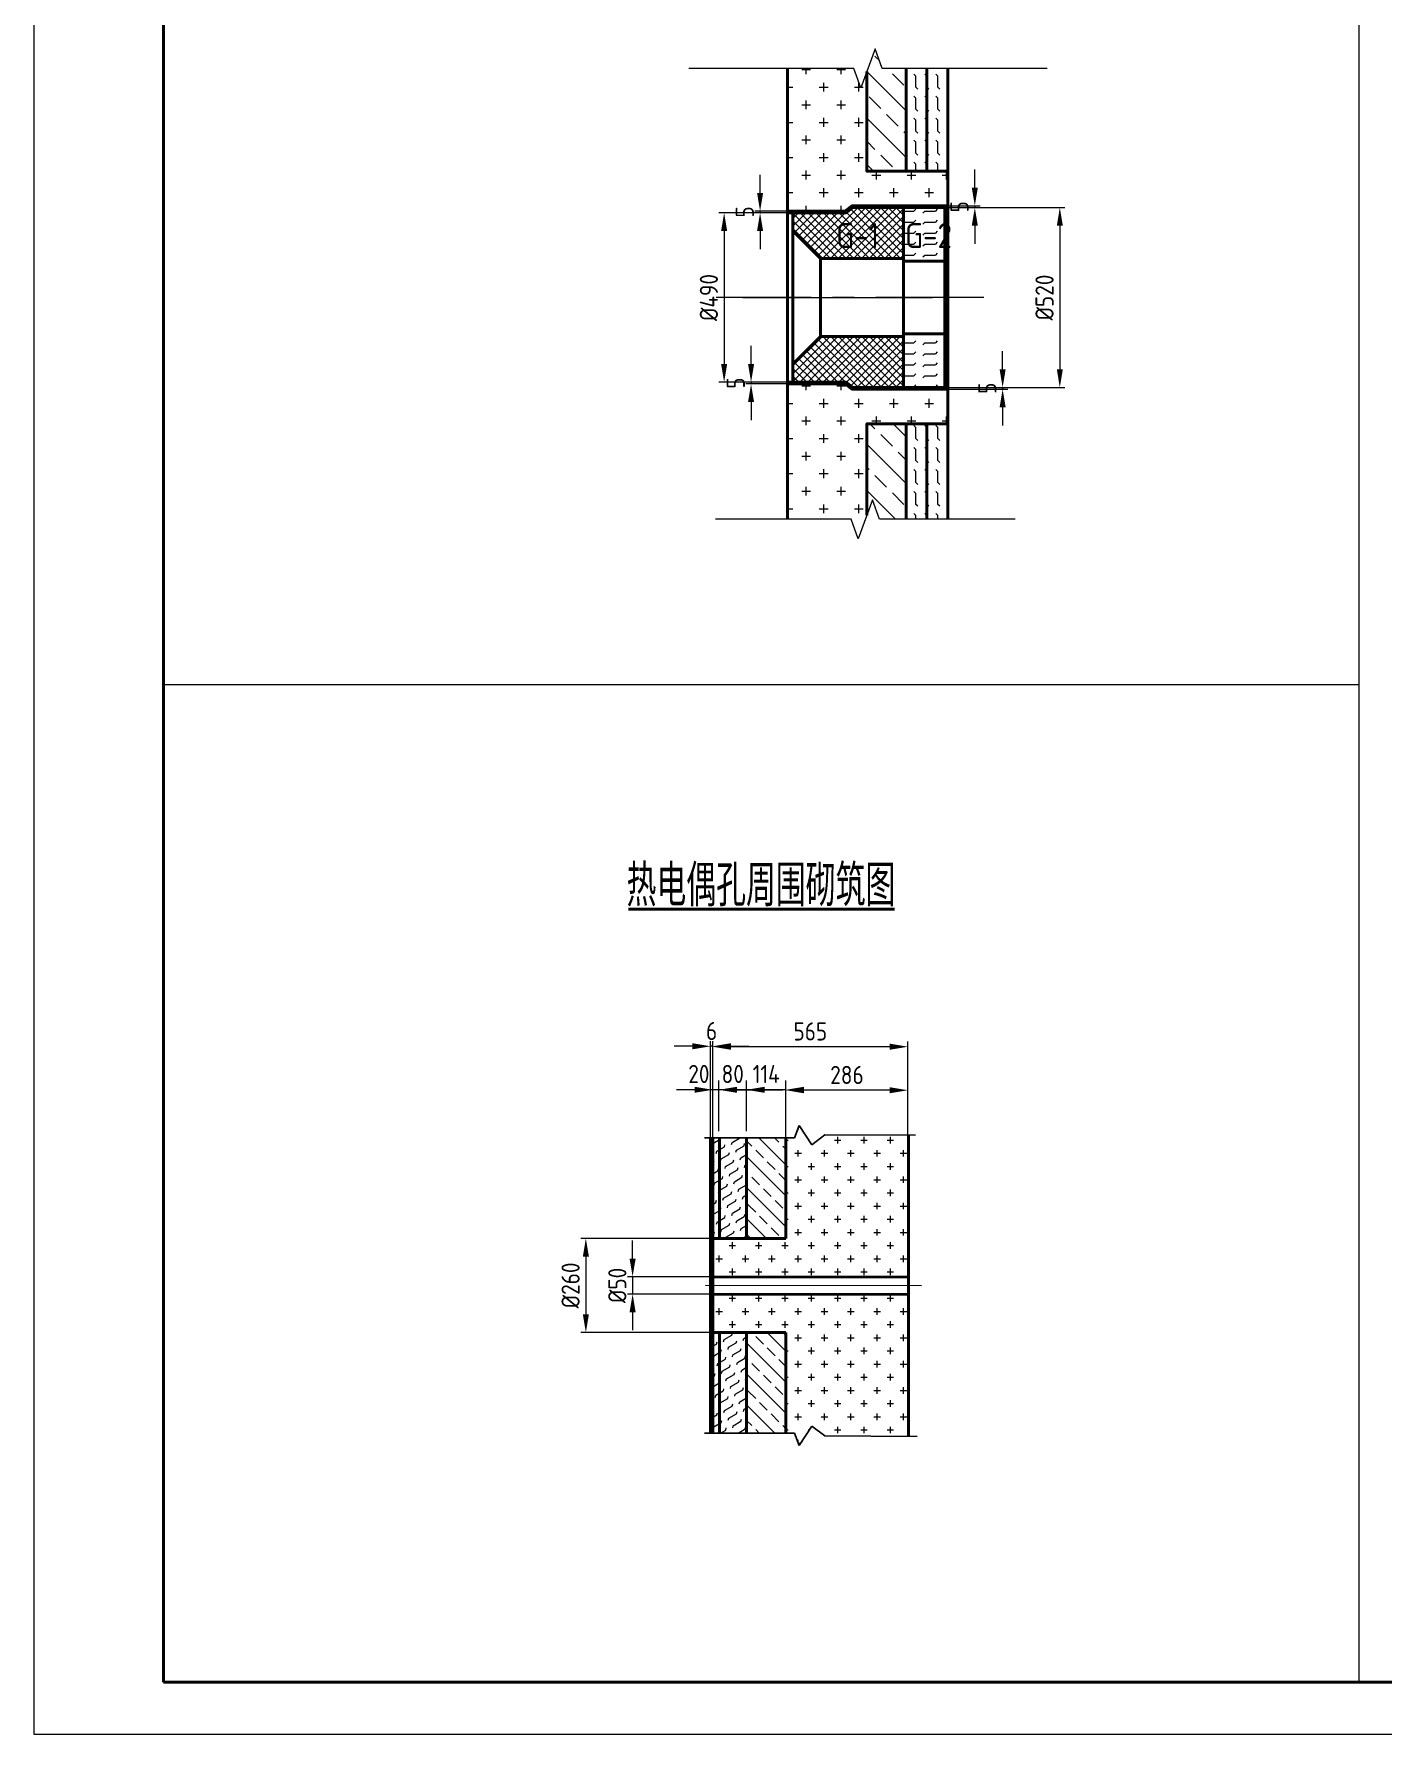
# Model space of a CAD drawing. Header units: millimetres. Extents: x 52110 to 400893, y -153728 to 31997.
# Drawn here: x 319177 to 323078, y -44600 to -39683 of the extents above; entities that cross this region are included whole.
import ezdxf
from ezdxf.enums import TextEntityAlignment as Align

# ---------------------------------------------------------------- set-up
doc = ezdxf.new("R2010")
doc.units = ezdxf.units.MM
doc.header["$LTSCALE"] = 500
doc.linetypes.add('CENTER', pattern=[2, 1.25, -0.25, 0.25, -0.25])
for name, color, linetype, lineweight in [('3中心线层', 1, 'CENTER', 18), ('BIAOZHU', 3, 'Continuous', 25), ('POU', 4, 'Continuous', 20), ('SHI', 7, 'Continuous', 40), ('WEN', 3, 'Continuous', 20), ('XI', 2, 'Continuous', 20), ('ZHONG', 1, 'CENTER', 20)]:
    doc.layers.add(name, color=color, linetype=linetype, lineweight=lineweight)
doc.layers.add('X1', color=4, linetype='Continuous')
doc.styles.add('GB', font='gbenor.shx', dxfattribs={"bigfont": 'gbcbig.shx'})
doc.dimstyles.new('ISO-25$0', dxfattribs={"dimscale": 40, "dimtxt": 3.5, "dimasz": 3.5, "dimexe": 1, "dimexo": 0.2, "dimgap": 1.2, "dimtad": 1, "dimtoh": 1, "dimdec": 1, "dimzin": 9, "dimdsep": 46, "dimtxsty": 'GB', "dimcen": 0, "dimclrd": 3, "dimclre": 3, "dimclrt": 256, "dimadec": 0, "dimazin": 2, "dimtfac": 1, "dimtdec": 1, "dimtix": 1, "dimtmove": 0, "dimatfit": 3, "dimldrblk": 'DOTSMALL', "dimfxl": 0, "dimlwd": -1, "dimlwe": 20, "dimarcsym": 0})
pattern_1 = [(90, (110782.056, -53807.25), (-31.75, 2e-15), [31.75, -31.75]), (135, (110782.056, -53775.501), (-31.7500137, 4e-15), [7.9375, -29.0263, 7.9375, -44.9013])]

# ---------------------------------------------------------------- blocks, each defined once
blk = doc.blocks.new('*D585')
at = {"layer": 'Defpoints', "color": 0}
for p in [(321353.2, -42738.2), (321353.2, -42875.5), (321706.1, -42876.8)]:
    blk.add_point(p, dxfattribs=at)
at = {"layer": 'WEN', "color": 3, "linetype": 'ByBlock', "lineweight": 20}
for p, q in [((321353.2, -42872.5), (321353.2, -42723.2)), ((321706.1, -42873.8), (321706.1, -42723.2))]:
    blk.add_line(p, q, dxfattribs=at)
at = {"layer": 'WEN', "color": 3, "linetype": 'ByBlock'}
blk.add_line((321653.6, -42738.2), (321405.7, -42738.2), dxfattribs=at)
at = {"layer": 'WEN', "color": 3}
for points in [[(321405.7, -42729.5), (321405.7, -42747), (321353.2, -42738.2)], [(321653.6, -42729.5), (321653.6, -42747), (321706.1, -42738.2)]]:
    blk.add_solid(points, dxfattribs=at)
at = {"layer": 'WEN', "insert": (321529.7, -42694), "char_height": 52.5, "attachment_point": 5, "style": 'GB'}
blk.add_mtext('286', dxfattribs=at)
blk = doc.blocks.new('_DotSmall')
at = {"color": 0, "linetype": 'ByBlock', "const_width": 0.5}
blk.add_lwpolyline([(-0.0625, 0, 1), (0.0625, 0, 1)], format="xyb", close=True, dxfattribs=at)
blk = doc.blocks.new('*D586')
at = {"layer": 'Defpoints', "color": 0}
for p in [(321141.2, -42612.4), (321141.2, -42875.5), (321706.1, -42876.8)]:
    blk.add_point(p, dxfattribs=at)
at = {"layer": 'WEN', "color": 3, "linetype": 'ByBlock', "lineweight": 20}
for p, q in [((321141.2, -42872.5), (321141.2, -42597.4)), ((321706.1, -42873.8), (321706.1, -42597.4))]:
    blk.add_line(p, q, dxfattribs=at)
at = {"layer": 'WEN', "color": 3, "linetype": 'ByBlock'}
blk.add_line((321653.6, -42612.4), (321193.7, -42612.4), dxfattribs=at)
at = {"layer": 'WEN', "color": 3}
for points in [[(321193.7, -42603.6), (321193.7, -42621.1), (321141.2, -42612.4)], [(321653.6, -42603.6), (321653.6, -42621.1), (321706.1, -42612.4)]]:
    blk.add_solid(points, dxfattribs=at)
at = {"layer": 'WEN', "insert": (321423.7, -42568.1), "char_height": 52.5, "attachment_point": 5, "style": 'GB'}
blk.add_mtext('565', dxfattribs=at)
blk = doc.blocks.new('*D587')
at = {"layer": 'Defpoints', "color": 0}
for p in [(321135.2, -42611.1), (321135.2, -42875.5), (321141.2, -42875.5)]:
    blk.add_point(p, dxfattribs=at)
at = {"layer": 'WEN', "color": 3, "linetype": 'ByBlock'}
for p, q in [((321082.7, -42611.1), (321030.2, -42611.1)), ((321141.2, -42611.1), (321135.2, -42611.1)), ((321193.7, -42611.1), (321246.2, -42611.1))]:
    blk.add_line(p, q, dxfattribs=at)
at = {"layer": 'WEN', "color": 3, "linetype": 'ByBlock', "lineweight": 20}
for p, q in [((321135.2, -42872.5), (321135.2, -42596.1)), ((321141.2, -42872.5), (321141.2, -42596.1))]:
    blk.add_line(p, q, dxfattribs=at)
at = {"layer": 'WEN', "color": 3}
for points in [[(321082.7, -42602.3), (321082.7, -42619.8), (321135.2, -42611.1)], [(321193.7, -42602.3), (321193.7, -42619.8), (321141.2, -42611.1)]]:
    blk.add_solid(points, dxfattribs=at)
at = {"layer": 'WEN', "insert": (321138.2, -42566.8), "char_height": 52.5, "attachment_point": 5, "style": 'GB'}
blk.add_mtext('6', dxfattribs=at)
blk = doc.blocks.new('*D588')
at = {"layer": 'Defpoints', "color": 0}
for p in [(321135.2, -43277.6), (320909.5, -43327.6), (321135.2, -43327.6)]:
    blk.add_point(p, dxfattribs=at)
at = {"layer": 'WEN', "color": 3, "linetype": 'ByBlock'}
for p, q in [((320909.5, -43225.1), (320909.5, -43172.6)), ((320909.5, -43277.6), (320909.5, -43327.6)), ((320909.5, -43380.1), (320909.5, -43432.6))]:
    blk.add_line(p, q, dxfattribs=at)
at = {"layer": 'WEN', "color": 3, "linetype": 'ByBlock', "lineweight": 20}
for p, q in [((321132.2, -43277.6), (320894.5, -43277.6)), ((321132.2, -43327.6), (320894.5, -43327.6))]:
    blk.add_line(p, q, dxfattribs=at)
at = {"layer": 'WEN', "color": 3}
for points in [[(320900.8, -43225.1), (320918.3, -43225.1), (320909.5, -43277.6)], [(320900.8, -43380.1), (320918.3, -43380.1), (320909.5, -43327.6)]]:
    blk.add_solid(points, dxfattribs=at)
at = {"layer": 'WEN', "insert": (320865.3, -43302.6), "char_height": 52.5, "attachment_point": 5, "rotation": 90, "style": 'GB'}
blk.add_mtext('%%C50', dxfattribs=at)
blk = doc.blocks.new('*D589')
at = {"layer": 'Defpoints', "color": 0}
for p in [(321141.2, -43166.6), (320774.2, -43438.6), (321141.2, -43438.6)]:
    blk.add_point(p, dxfattribs=at)
at = {"layer": 'WEN', "color": 3, "linetype": 'ByBlock', "lineweight": 20}
for p, q in [((321138.2, -43166.6), (320759.2, -43166.6)), ((321138.2, -43438.6), (320759.2, -43438.6))]:
    blk.add_line(p, q, dxfattribs=at)
at = {"layer": 'WEN', "color": 3, "linetype": 'ByBlock'}
blk.add_line((320774.2, -43219.1), (320774.2, -43386.1), dxfattribs=at)
at = {"layer": 'WEN', "color": 3}
for points in [[(320765.5, -43219.1), (320783, -43219.1), (320774.2, -43166.6)], [(320765.5, -43386.1), (320783, -43386.1), (320774.2, -43438.6)]]:
    blk.add_solid(points, dxfattribs=at)
at = {"layer": 'WEN', "insert": (320730, -43302.6), "char_height": 52.5, "attachment_point": 5, "rotation": 90, "style": 'GB'}
blk.add_mtext('%%C260', dxfattribs=at)
blk = doc.blocks.new('*D619')
at = {"layer": 'Defpoints', "color": 0}
for p in [(321821.2, -40185.4), (321821.2, -40705.4), (322145.5, -40705.4)]:
    blk.add_point(p, dxfattribs=at)
at = {"layer": 'WEN', "color": 3, "linetype": 'ByBlock', "lineweight": 20}
for p, q in [((321824.2, -40185.4), (322160.5, -40185.4)), ((321824.2, -40705.4), (322160.5, -40705.4))]:
    blk.add_line(p, q, dxfattribs=at)
at = {"layer": 'WEN', "color": 3, "linetype": 'ByBlock'}
blk.add_line((322145.5, -40237.9), (322145.5, -40652.9), dxfattribs=at)
at = {"layer": 'WEN', "color": 3}
for points in [[(322136.8, -40237.9), (322154.3, -40237.9), (322145.5, -40185.4)], [(322136.8, -40652.9), (322154.3, -40652.9), (322145.5, -40705.4)]]:
    blk.add_solid(points, dxfattribs=at)
at = {"layer": 'WEN', "insert": (322101.3, -40445.4), "char_height": 52.5, "attachment_point": 5, "rotation": 90, "style": 'GB'}
blk.add_mtext('%%C520', dxfattribs=at)
blk = doc.blocks.new('*D620')
at = {"layer": 'Defpoints', "color": 0}
for p in [(321821.2, -40180.4), (321821.2, -40185.4), (321899.6, -40185.4)]:
    blk.add_point(p, dxfattribs=at)
at = {"layer": 'WEN', "color": 3, "linetype": 'ByBlock'}
for p, q in [((321899.6, -40127.9), (321899.6, -40075.4)), ((321899.6, -40180.4), (321899.6, -40185.4)), ((321899.6, -40237.9), (321899.6, -40290.4))]:
    blk.add_line(p, q, dxfattribs=at)
at = {"layer": 'WEN', "color": 3, "linetype": 'ByBlock', "lineweight": 20}
for p, q in [((321824.2, -40180.4), (321914.6, -40180.4)), ((321824.2, -40185.4), (321914.6, -40185.4))]:
    blk.add_line(p, q, dxfattribs=at)
at = {"layer": 'WEN', "color": 3}
for points in [[(321890.8, -40127.9), (321908.3, -40127.9), (321899.6, -40180.4)], [(321890.8, -40237.9), (321908.3, -40237.9), (321899.6, -40185.4)]]:
    blk.add_solid(points, dxfattribs=at)
at = {"layer": 'WEN', "insert": (321855.3, -40182.9), "char_height": 52.5, "attachment_point": 5, "rotation": 90, "style": 'GB'}
blk.add_mtext('5', dxfattribs=at)
blk = doc.blocks.new('*D621')
at = {"layer": 'Defpoints', "color": 0}
for p in [(321821.2, -40705.4), (321821.2, -40710.4), (321980.1, -40710.4)]:
    blk.add_point(p, dxfattribs=at)
at = {"layer": 'WEN', "color": 3, "linetype": 'ByBlock'}
for p, q in [((321980.1, -40652.9), (321980.1, -40600.4)), ((321980.1, -40705.4), (321980.1, -40710.4)), ((321980.1, -40762.9), (321980.1, -40815.4))]:
    blk.add_line(p, q, dxfattribs=at)
at = {"layer": 'WEN', "color": 3, "linetype": 'ByBlock', "lineweight": 20}
for p, q in [((321824.2, -40705.4), (321995.1, -40705.4)), ((321824.2, -40710.4), (321995.1, -40710.4))]:
    blk.add_line(p, q, dxfattribs=at)
at = {"layer": 'WEN', "color": 3}
for points in [[(321971.3, -40652.9), (321988.8, -40652.9), (321980.1, -40705.4)], [(321971.3, -40762.9), (321988.8, -40762.9), (321980.1, -40710.4)]]:
    blk.add_solid(points, dxfattribs=at)
at = {"layer": 'WEN', "insert": (321935.8, -40707.9), "char_height": 52.5, "attachment_point": 5, "rotation": 90, "style": 'GB'}
blk.add_mtext('5', dxfattribs=at)
blk = doc.blocks.new('*D622')
at = {"layer": 'Defpoints', "color": 0}
for p in [(321373.2, -40200.4), (321174.3, -40690.4), (321373.2, -40690.4)]:
    blk.add_point(p, dxfattribs=at)
at = {"layer": 'WEN', "color": 3, "linetype": 'ByBlock', "lineweight": 20}
for p, q in [((321370.2, -40200.4), (321159.3, -40200.4)), ((321370.2, -40690.4), (321159.3, -40690.4))]:
    blk.add_line(p, q, dxfattribs=at)
at = {"layer": 'WEN', "color": 3, "linetype": 'ByBlock'}
blk.add_line((321174.3, -40252.9), (321174.3, -40637.9), dxfattribs=at)
at = {"layer": 'WEN', "color": 3}
for points in [[(321165.6, -40252.9), (321183.1, -40252.9), (321174.3, -40200.4)], [(321165.6, -40637.9), (321183.1, -40637.9), (321174.3, -40690.4)]]:
    blk.add_solid(points, dxfattribs=at)
at = {"layer": 'WEN', "insert": (321130.1, -40445.4), "char_height": 52.5, "attachment_point": 5, "rotation": 90, "style": 'GB'}
blk.add_mtext('%%C490', dxfattribs=at)
blk = doc.blocks.new('*D623')
at = {"layer": 'Defpoints', "color": 0}
for p in [(321278.3, -40195.4), (321373.2, -40195.4), (321373.2, -40200.4)]:
    blk.add_point(p, dxfattribs=at)
at = {"layer": 'WEN', "color": 3, "linetype": 'ByBlock'}
for p, q in [((321278.3, -40142.9), (321278.3, -40090.4)), ((321278.3, -40200.4), (321278.3, -40195.4)), ((321278.3, -40252.9), (321278.3, -40305.4))]:
    blk.add_line(p, q, dxfattribs=at)
at = {"layer": 'WEN', "color": 3, "linetype": 'ByBlock', "lineweight": 20}
for p, q in [((321370.2, -40195.4), (321263.3, -40195.4)), ((321370.2, -40200.4), (321263.3, -40200.4))]:
    blk.add_line(p, q, dxfattribs=at)
at = {"layer": 'WEN', "color": 3}
for points in [[(321269.6, -40142.9), (321287.1, -40142.9), (321278.3, -40195.4)], [(321269.6, -40252.9), (321287.1, -40252.9), (321278.3, -40200.4)]]:
    blk.add_solid(points, dxfattribs=at)
at = {"layer": 'WEN', "insert": (321234.1, -40197.9), "char_height": 52.5, "attachment_point": 5, "rotation": 90, "style": 'GB'}
blk.add_mtext('5', dxfattribs=at)
blk = doc.blocks.new('*D624')
at = {"layer": 'Defpoints', "color": 0}
for p in [(321252.2, -40695.4), (321373.2, -40690.4), (321373.2, -40695.4)]:
    blk.add_point(p, dxfattribs=at)
at = {"layer": 'WEN', "color": 3, "linetype": 'ByBlock'}
for p, q in [((321252.2, -40637.9), (321252.2, -40585.4)), ((321252.2, -40690.4), (321252.2, -40695.4)), ((321252.2, -40747.9), (321252.2, -40800.4))]:
    blk.add_line(p, q, dxfattribs=at)
at = {"layer": 'WEN', "color": 3, "linetype": 'ByBlock', "lineweight": 20}
for p, q in [((321370.2, -40690.4), (321237.2, -40690.4)), ((321370.2, -40695.4), (321237.2, -40695.4))]:
    blk.add_line(p, q, dxfattribs=at)
at = {"layer": 'WEN', "color": 3}
for points in [[(321243.5, -40637.9), (321261, -40637.9), (321252.2, -40690.4)], [(321243.5, -40747.9), (321261, -40747.9), (321252.2, -40695.4)]]:
    blk.add_solid(points, dxfattribs=at)
at = {"layer": 'WEN', "insert": (321208, -40692.9), "char_height": 52.5, "attachment_point": 5, "rotation": 90, "style": 'GB'}
blk.add_mtext('5', dxfattribs=at)

msp = doc.modelspace()

# ---------------------------------------------------------------- hatches: boundary and pattern name
at = {"layer": 'POU'}
h = msp.add_hatch(dxfattribs=at)
h.set_pattern_fill('CROSS', color=256, scale=6, style=0)
h.set_pattern_definition([(0, (291013.316, -50959.83), (38.1, 38.1), [19.05, -57.15]), (90, (291022.84, -50969.357), (-38.1, 38.1), [19.05, -57.15])])
h.paths.add_polyline_path([(321353.15827, -43166.63858), (321141.15827, -43166.63858), (321141.15827, -43277.65201), (321708.14562, -43278.92106), (321708.14562, -42868.44987), (321465.21966, -42867.26275), (321428.32795, -42895.87992), (321391.43584, -42839.9481), (321377.44218, -42875.54106), (321353.15827, -42875.54106)])
h.paths.add_polyline_path([(321353.15827, -43438.63858), (321353.15827, -43729.73611), (321377.44218, -43729.73611), (321391.43584, -43765.32907), (321428.32795, -43709.39724), (321465.21966, -43738.01442), (321708.14562, -43739.1772), (321708.14562, -43328.92106), (321141.15827, -43327.65201), (321141.15827, -43438.63858)])
h = msp.add_hatch(dxfattribs=at)
h.set_pattern_fill('FLEX', color=256, scale=4, angle=30, style=0)
h.set_pattern_definition([(30, (291013.316, -50959.832), (-12.7, 21.997045), [25.4, -25.4]), (75, (291035.313, -50947.132), (-12.700005, 21.997055), [6.35, -23.22104, 6.35, -35.92104])])
h.paths.add_polyline_path([(321239.15827, -42875.54106), (321161.15827, -42875.54106), (321161.15827, -43166.63858), (321239.15827, -43166.63858)])
h.paths.add_polyline_path([(321161.15827, -42875.54106), (321141.15827, -42875.54106), (321141.15827, -43166.63858), (321161.15827, -43166.63858)])
h.paths.add_polyline_path([(321161.15827, -43729.73611), (321239.15827, -43729.73611), (321239.15827, -43438.63858), (321161.15827, -43438.63858)])
h.paths.add_polyline_path([(321141.15827, -43729.73611), (321161.15827, -43729.73611), (321161.15827, -43438.63858), (321141.15827, -43438.63858)])
h = msp.add_hatch(dxfattribs=at)
h.set_pattern_fill('ANSI33', color=256, scale=10, angle=90, style=0)
h.set_pattern_definition([(135, (291013.316, -50959.83), (-44.90128, -44.90128), []), (135, (291013.316, -50914.93), (-44.90128, -44.90128), [31.75, -15.875])])
h.paths.add_polyline_path([(321353.15827, -42875.54106), (321239.15827, -42875.54106), (321239.15827, -43166.63858), (321353.15827, -43166.63858)])
h.paths.add_polyline_path([(321353.15827, -43438.63858), (321239.15827, -43438.63858), (321239.15827, -43729.73611), (321353.15827, -43729.73611)])
at = {"layer": 'WEN'}
h = msp.add_hatch(dxfattribs=at)
h.set_pattern_fill('ANSI33', color=256, scale=15, angle=90, style=0)
h.set_pattern_definition([(135, (110782.06, -53807.25), (-67.35192, -67.35192), []), (135, (110782.06, -53739.9), (-67.35192, -67.35192), [47.625, -23.8125])])
h.paths.add_polyline_path([(321701.21418, -39782.603), (321631.46021, -39782.603), (321610.939, -39726.22144), (321587.21418, -39791.40485), (321587.21418, -40080.35195), (321701.21418, -40080.35195)])
h.paths.add_polyline_path([(321701.21418, -40810.35195), (321587.21418, -40810.35195), (321587.21418, -41074.47507), (321603.23407, -41030.46077), (321623.75528, -41086.84233), (321701.21418, -41086.84233)])
h = msp.add_hatch(dxfattribs=at)
h.set_pattern_fill('CROSS', color=256, scale=8, style=0)
h.set_pattern_definition([(0, (110782.056, -53807.25), (50.8, 50.8), [25.4, -76.2]), (90, (110794.756, -53819.95), (-50.8, 50.8), [25.4, -76.2])])
h.paths.add_polyline_path([(321587.21418, -39791.40485), (321569.89658, -39838.98456), (321549.37537, -39782.603), (321357.21418, -39782.603), (321357.21418, -40195.35195), (321523.88085, -40195.35195), (321543.88085, -40180.35195), (321745.72496, -40180.35195), (321821.21418, -40131.18608), (321821.21418, -40080.35195), (321587.21418, -40080.35195)])
h.paths.add_polyline_path([(321587.21418, -40810.35195), (321821.21418, -40810.35195), (321821.21418, -40710.35195), (321543.88085, -40710.35195), (321523.88085, -40695.35195), (321357.21418, -40695.35195), (321357.21418, -41086.84233), (321541.67045, -41086.84233), (321562.19166, -41143.22388), (321587.21418, -41074.47507)])
h = msp.add_hatch(dxfattribs=at)
h.set_pattern_fill('FLEX', color=256, scale=5, angle=90, style=0)
h.set_pattern_definition(pattern_1)
h.paths.add_polyline_path([(321761.21418, -39782.603), (321701.21418, -39782.603), (321701.21418, -40080.35195), (321761.21418, -40080.35195)])
h = msp.add_hatch(dxfattribs=at)
h.set_pattern_fill('FLEX', color=256, scale=5, angle=90, style=0)
h.set_pattern_definition(pattern_1)
h.paths.add_polyline_path([(321821.21418, -39782.603), (321761.21418, -39782.603), (321761.21418, -40080.35195), (321821.21418, -40080.35195)])
h = msp.add_hatch(dxfattribs=at)
h.set_pattern_fill('FLEX', color=256, scale=5, angle=90, style=0)
h.set_pattern_definition(pattern_1)
h.paths.add_polyline_path([(321547.21418, -40705.35195), (321527.21418, -40690.35195), (321357.21418, -40690.35195), (321357.21418, -40695.35195), (321523.88085, -40695.35195), (321543.88085, -40710.35195), (321821.21418, -40710.35195), (321821.21418, -40705.35195)])
h.paths.add_polyline_path([(321821.21418, -40180.35195), (321543.88085, -40180.35195), (321523.88085, -40195.35195), (321357.21418, -40195.35195), (321357.21418, -40200.35195), (321527.21418, -40200.35195), (321547.21418, -40185.35195), (321821.21418, -40185.35195)])
h = msp.add_hatch(dxfattribs=at)
h.set_pattern_fill('NET', color=256, scale=5, angle=45, style=0)
h.paths.add_polyline_path([(321693.21418, -40185.35195), (321547.21418, -40185.35195), (321527.21418, -40200.35195), (321373.21418, -40200.35195), (321373.21418, -40252.85195), (321453.21418, -40332.85195), (321693.21418, -40332.85195)])
h.paths.add_polyline_path([(321693.21418, -40557.85195), (321453.21418, -40557.85195), (321373.21418, -40637.85195), (321373.21418, -40690.35195), (321527.21418, -40690.35195), (321547.21418, -40705.35195), (321693.21418, -40705.35195)])
h.paths.add_polyline_path([(321492.87491, -40311.31049), (321628.08812, -40311.31049), (321628.08812, -40220.99069), (321492.87491, -40220.99069)], flags=24)
h = msp.add_hatch(dxfattribs=at)
h.set_pattern_fill('FLEX', color=256, scale=5, style=0)
h.set_pattern_definition([(0, (0, 0), (0, 31.75), [31.75, -31.75]), (45, (31.75, 0), (2e-15, 31.7500137), [7.9375, -29.0263, 7.9375, -44.9013])])
h.paths.add_polyline_path([(321813.2472, -40185.35195), (321693.2472, -40185.35195), (321693.2472, -40340.35195), (321813.2472, -40340.35195)])
h.paths.add_polyline_path([(321813.2472, -40550.35195), (321693.2472, -40550.35195), (321693.2472, -40705.35195), (321813.2472, -40705.35195)])
h.paths.add_polyline_path([(321690.34797, -40311.31049), (321841.16472, -40311.31049), (321841.16472, -40220.99069), (321690.34797, -40220.99069)], flags=9)
h = msp.add_hatch(dxfattribs=at)
h.set_pattern_fill('FLEX', color=256, scale=5, angle=90, style=0)
h.set_pattern_definition(pattern_1)
h.paths.add_polyline_path([(321761.21418, -40810.35195), (321701.21418, -40810.35195), (321701.21418, -41086.84233), (321761.21418, -41086.84233)])
h = msp.add_hatch(dxfattribs=at)
h.set_pattern_fill('FLEX', color=256, scale=5, angle=90, style=0)
h.set_pattern_definition(pattern_1)
h.paths.add_polyline_path([(321821.21418, -40810.35195), (321761.21418, -40810.35195), (321761.21418, -41086.84233), (321821.21418, -41086.84233)])

# ---------------------------------------------------------------- linework, layer by layer
at = {"layer": '3中心线层'}
msp.add_line((321228.16368, -40445.35195), (321777.53065, -40445.35195), dxfattribs=at)
at = {"layer": 'BIAOZHU', "color": 3, "linetype": 'ByBlock', "lineweight": 20}
for p, q in [((321141.15827, -42838.04106), (321141.15827, -42709.93286)), ((321159.15827, -42856.79106), (321159.15827, -42709.93286)), ((321159.15827, -42838.04106), (321159.15827, -42709.93286)), ((321239.15827, -42856.79106), (321239.15827, -42709.93286)), ((321239.15827, -42856.79106), (321239.15827, -42709.93286)), ((321353.15827, -42856.79106), (321353.15827, -42709.93286)), ((321088.65827, -42736.93286), (321036.15827, -42736.93286)), ((321106.65827, -42736.93286), (321054.15827, -42736.93286)), ((321186.65827, -42736.93286), (321134.15827, -42736.93286)), ((321159.15827, -42736.93286), (321141.15827, -42736.93286)), ((321239.15827, -42736.93286), (321159.15827, -42736.93286)), ((321211.65827, -42736.93286), (321264.15827, -42736.93286)), ((321353.15827, -42736.93286), (321239.15827, -42736.93286)), ((321291.65827, -42736.93286), (321344.15827, -42736.93286)), ((321405.65827, -42736.93286), (321458.15827, -42736.93286))]:
    msp.add_line(p, q, dxfattribs=at)
at = {"layer": 'BIAOZHU', "color": 3}
for points in [[(321088.65827, -42728.18286), (321088.65827, -42745.68286), (321141.15827, -42736.93286)], [(321211.65827, -42728.18286), (321211.65827, -42745.68286), (321159.15827, -42736.93286)], [(321291.65827, -42728.18286), (321291.65827, -42745.68286), (321239.15827, -42736.93286)], [(321405.65827, -42728.18286), (321405.65827, -42745.68286), (321353.15827, -42736.93286)]]:
    msp.add_solid(points, dxfattribs=at)
at = {"layer": 'Defpoints', "color": 0, "linetype": 'ByBlock'}
for p in [(321141.15827, -43166.63858), (321141.15827, -43166.63858), (321141.15827, -43166.63858), (321708.14562, -43739.2969)]:
    msp.add_point(p, dxfattribs=at)
at = {"layer": 'SHI'}
for p, q in [((321357.21418, -39782.603), (321357.21418, -40445.35195)), ((321701.21418, -39782.603), (321701.21418, -40080.35195)), ((321761.21418, -39782.603), (321761.21418, -40080.35195)), ((321821.21418, -39782.603), (321821.21418, -40445.35195)), ((321373.21418, -40444.35195), (321373.21418, -40200.35195)), ((321373.21418, -40200.35195), (321527.21418, -40200.35195)), ((321527.21418, -40200.35195), (321547.21418, -40185.35195)), ((321547.21418, -40185.35195), (321693.21418, -40185.35195)), ((321693.21418, -40444.35195), (321693.21418, -40185.35195)), ((321813.2472, -40185.35195), (321693.2472, -40185.35195)), ((321693.2472, -40444.35195), (321693.2472, -40185.35195)), ((321813.2472, -40444.35195), (321813.2472, -40185.35195)), ((321453.21418, -40332.85195), (321373.21418, -40252.85195)), ((321453.21418, -40332.85195), (321693.21418, -40332.85195)), ((321453.21418, -40444.35195), (321453.21418, -40332.85195)), ((321813.2472, -40340.35195), (321693.2472, -40340.35195)), ((321357.21418, -40445.35195), (321357.21418, -41086.84233)), ((321373.21418, -40446.35195), (321373.21418, -40690.35195)), ((321453.21418, -40446.35195), (321453.21418, -40557.85195)), ((321693.21418, -40446.35195), (321693.21418, -40705.35195)), ((321693.2472, -40446.35195), (321693.2472, -40705.35195)), ((321813.2472, -40446.35195), (321813.2472, -40705.35195)), ((321821.21418, -40445.35195), (321821.21418, -41086.84233)), ((321453.21418, -40557.85195), (321373.21418, -40637.85195)), ((321453.21418, -40557.85195), (321693.21418, -40557.85195)), ((321813.2472, -40550.35195), (321693.2472, -40550.35195)), ((321373.21418, -40690.35195), (321527.21418, -40690.35195)), ((321527.21418, -40690.35195), (321547.21418, -40705.35195)), ((321547.21418, -40705.35195), (321693.21418, -40705.35195)), ((321813.2472, -40705.35195), (321693.2472, -40705.35195)), ((321701.21418, -40810.35195), (321701.21418, -41086.84233)), ((321761.21418, -40810.35195), (321761.21418, -41086.84233)), ((320897.81393, -42214.95867), (321667.512, -42214.95867)), ((321708.14562, -42868.54523), (321708.14562, -43739.2969)), ((321135.15827, -42875.54106), (321135.15827, -43327.63858)), ((321141.15827, -42875.54106), (321141.15827, -43327.63858)), ((321161.15827, -42875.54106), (321161.15827, -43166.63858)), ((321239.15827, -42875.54106), (321239.15827, -43166.63858)), ((321353.15827, -42875.54106), (321353.15827, -43166.63858)), ((321353.15827, -43166.63858), (321141.15827, -43166.63858)), ((321708.14562, -43278.92106), (321135.15827, -43277.63858)), ((321708.14562, -43328.92106), (321135.15827, -43327.63858)), ((321135.15827, -43327.63858), (321135.15827, -43729.73611)), ((321141.15827, -43327.63858), (321141.15827, -43729.73611)), ((321353.15827, -43438.63858), (321141.15827, -43438.63858)), ((321161.15827, -43729.73611), (321161.15827, -43438.63858)), ((321239.15827, -43729.73611), (321239.15827, -43438.63858)), ((321353.15827, -43729.73611), (321353.15827, -43438.63858))]:
    msp.add_line(p, q, dxfattribs=at)
msp.add_lwpolyline([(319552.4915, -44450.15327), (331642.4915, -44450.15327), (331642.4915, -35840.15327), (319552.4915, -35840.15327)], close=True, dxfattribs=at)
for points in [[(321821.21418, -40080.35195), (321587.21418, -40080.35195), (321587.21418, -39791.40485)], [(321821.21418, -40180.35195), (321543.88085, -40180.35195), (321523.88085, -40195.35195), (321357.21418, -40195.35195)], [(321821.21418, -40185.35195), (321547.21418, -40185.35195), (321527.21418, -40200.35195), (321357.21418, -40200.35195)], [(321821.21418, -40705.35195), (321547.21418, -40705.35195), (321527.21418, -40690.35195), (321357.21418, -40690.35195)], [(321821.21418, -40710.35195), (321543.88085, -40710.35195), (321523.88085, -40695.35195), (321357.21418, -40695.35195)], [(321587.21418, -41074.47507), (321587.21418, -40810.35195), (321821.21418, -40810.35195)]]:
    msp.add_lwpolyline(points, dxfattribs=at)
at = {"layer": 'WEN'}
for p, q in [((323010.2301, -35840.15327), (323010.2301, -44450.15327)), ((319552.4915, -41564.65789), (323010.2301, -41564.65789))]:
    msp.add_line(p, q, dxfattribs=at)
for points in [[(322108.70624, -39782.603), (321631.46021, -39782.603), (321610.939, -39726.22144), (321569.89658, -39838.98456), (321549.37537, -39782.603), (321072.12933, -39782.603)], [(322016.15464, -41086.84233), (321623.75528, -41086.84233), (321603.23407, -41030.46077), (321562.19166, -41143.22388), (321541.67045, -41086.84233), (321149.27109, -41086.84233)]]:
    msp.add_lwpolyline(points, dxfattribs=at)
at = {"layer": 'X1'}
for p, q in [((321391.43584, -42839.9481), (321377.44218, -42875.54106)), ((321428.32795, -42895.87992), (321391.43584, -42839.9481)), ((321465.21966, -42867.26275), (321428.32795, -42895.87992)), ((321727.66018, -42868.54523), (321465.21966, -42867.26275)), ((321377.44218, -42875.54106), (321117.926, -42875.54106)), ((321428.32795, -43709.39724), (321391.43584, -43765.32907)), ((321465.21966, -43738.01442), (321428.32795, -43709.39724)), ((321377.44218, -43729.73611), (321117.926, -43729.73611)), ((321391.43584, -43765.32907), (321377.44218, -43729.73611)), ((321733.15159, -43739.2969), (321465.21966, -43738.01442))]:
    msp.add_line(p, q, dxfattribs=at)
at = {"layer": 'XI'}
msp.add_lwpolyline([(319177.4915, -44600.15327), (331792.4915, -44600.15327), (331792.4915, -35690.15327), (319177.4915, -35690.15327)], close=True, dxfattribs=at)
at = {"layer": 'ZHONG', "color": 1, "ltscale": 0.5}
msp.add_line((321925.71609, -40445.35195), (321151.59695, -40445.35195), dxfattribs=at)
at = {"layer": 'ZHONG'}
msp.add_line((321744.89909, -43303.92106), (321060.43428, -43302.63858), dxfattribs=at)

# ---------------------------------------------------------------- texts
at = {"layer": 'BIAOZHU', "char_height": 52.5, "attachment_point": 5, "style": 'GB'}
for s, insert in [('20', (321101.24515, -42691.18286)), ('80', (321199.15827, -42691.18286)), ('114', (321296.15827, -42691.18286))]:
    msp.add_mtext(s, dxfattribs=dict(at, insert=insert))
at = {"layer": 'WEN', "style": 'GB'}
for s, height, p in [('G-1', 72, (321560.48151, -40266.15059)), ('G-2', 72, (321765.75635, -40266.15059)), ('热电偶孔周围砌筑图', 120, (321280.78278, -42139.95867))]:
    msp.add_text(s, height=height, dxfattribs=at).set_placement(p, align=Align.MIDDLE)

# ---------------------------------------------------------------- dimensions: what is measured, and where the dimension line sits
at = {"layer": 'WEN'}
for base, p1, p2, angle, picture, middle in [((321278.30909, -40195.35195), (321373.21418, -40200.35195), (321373.21418, -40195.35195), 90, '*D623', (321234.05909, -40197.85195)), ((321899.56885, -40185.35195), (321821.21418, -40180.35195), (321821.21418, -40185.35195), 90, '*D620', (321855.31885, -40182.85195)), ((321252.23289, -40695.35195), (321373.21418, -40690.35195), (321373.21418, -40695.35195), 90, '*D624', (321207.98289, -40692.85195)), ((321980.09738, -40710.35195), (321821.21418, -40705.35195), (321821.21418, -40710.35195), 90, '*D621', (321935.84738, -40707.85195)), ((321135.15827, -42611.06984), (321141.15827, -42875.54106), (321135.15827, -42875.54106), 180, '*D587', (321138.15827, -42566.81984)), ((321141.15827, -42612.35232), (321706.14562, -42876.82354), (321141.15827, -42875.54106), 180, '*D586', (321423.65194, -42568.10232))]:
    dim = msp.add_linear_dim(base=base, p1=p1, p2=p2, angle=angle, dimstyle='ISO-25$0', override={"dimscale": 15, "dimatfit": 0, "dimfxl": 1.25}, dxfattribs=at)
    dim.commit()
    dim.dimension.update_dxf_attribs({"geometry": picture, "text_midpoint": middle})
for base, p1, p2, angle, text, picture, middle in [((321174.32355, -40690.35195), (321373.21418, -40200.35195), (321373.21418, -40690.35195), 90, '%%C<>', '*D622', (321130.07355, -40445.35195)), ((322145.52345, -40705.35195), (321821.21418, -40185.35195), (321821.21418, -40705.35195), 90, '%%C<>', '*D619', (322101.27345, -40445.35195)), ((321353.15827, -42738.21534), (321706.14562, -42876.82354), (321353.15827, -42875.54106), 180, '286', '*D585', (321529.65194, -42693.96534)), ((320774.2017, -43438.63858), (321141.15827, -43166.63858), (321141.15827, -43438.63858), 90, '%%C260', '*D589', (320729.9517, -43302.63858)), ((320909.5156, -43327.63858), (321135.15827, -43277.63858), (321135.15827, -43327.63858), 90, '%%C50', '*D588', (320865.2656, -43302.63858))]:
    dim = msp.add_linear_dim(base=base, p1=p1, p2=p2, angle=angle, text=text, dimstyle='ISO-25$0', override={"dimscale": 15, "dimatfit": 0, "dimfxl": 1.25}, dxfattribs=at)
    dim.commit()
    dim.dimension.update_dxf_attribs({"geometry": picture, "text_midpoint": middle})

doc.saveas('drawing.dxf')
